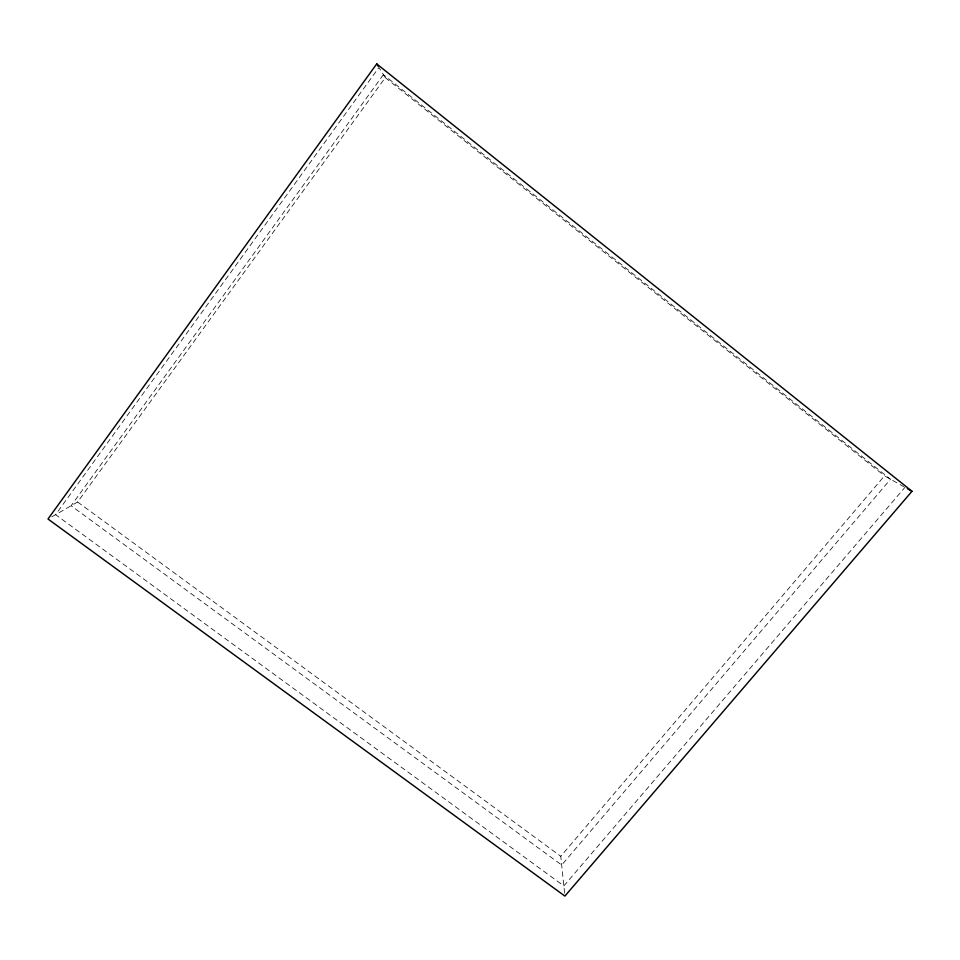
<?xml version="1.0" encoding="UTF-8"?>
<svg xmlns="http://www.w3.org/2000/svg" width="960" height="960" viewBox="0 0 960 960"><rect width="100%" height="100%" fill="white"/><g stroke="black" fill="none" stroke-linecap="round" stroke-linejoin="round"><path stroke-width="0.72" stroke-dasharray="4.8 3.6" d="M51.792 516.84L77.616 502.008L385.296 77.652L378.924 67.44L55.584 514.656L563.844 885.924L904.956 487.332M564.6 893.184L560.784 856.284L884.508 475.86L903.756 486.66M77.616 502.008L560.784 856.284M385.296 77.652L884.508 475.86M383.424 74.64L71.112 505.74L561.696 865.044L890.532 479.244L383.424 74.64"/><path stroke-width="1.44" d="M376.716 63.912L48 519.012L564.9 896.088L912 491.28L376.716 63.912L378.18 66.264M907.308 488.652L912 491.28"/></g></svg>
